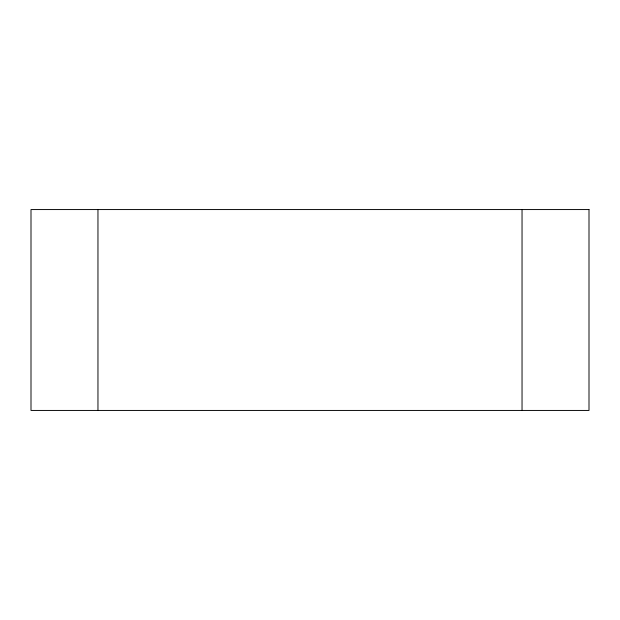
<?xml version="1.0" encoding="UTF-8"?>
<svg xmlns="http://www.w3.org/2000/svg" width="620" height="620" viewBox="0 0 620 620"><rect width="100%" height="100%" fill="white"/><g stroke="black" fill="none" stroke-linecap="round" stroke-linejoin="round"><path stroke-width="0.93" d="M522.04 209.56L522.04 410.44M97.96 209.56L97.96 410.44M589 209.56L31 209.56L31 410.44L589 410.44L589 209.56"/></g></svg>
